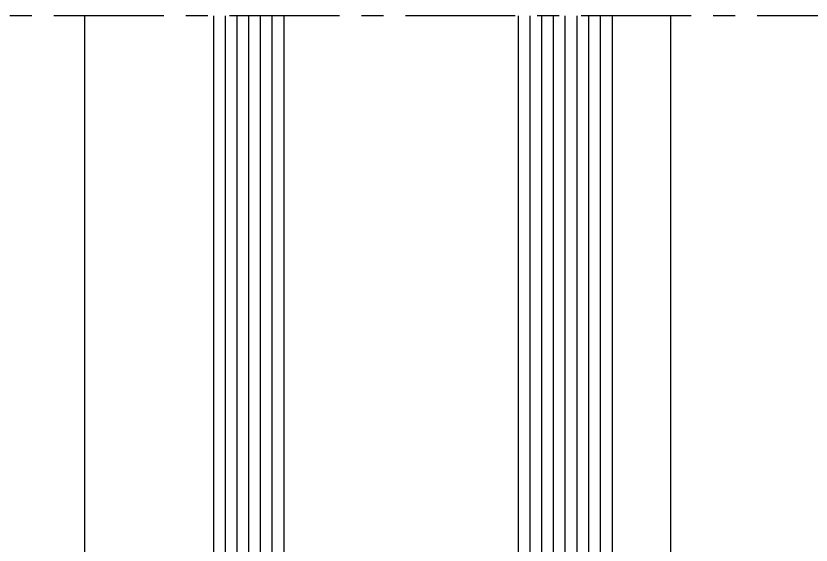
# Model space of a CAD drawing. Extents: x 0 to 4131, y -1600 to 527.
# Drawn here: x 337.5 to 405.4, y 181.7 to 226.9 of the extents above; entities that cross this region are included whole.
import ezdxf

# ---------------------------------------------------------------- set-up
doc = ezdxf.new("R2010")
doc.units = 0
doc.header["$LTSCALE"] = 7.5
doc.header["$MEASUREMENT"] = 0
doc.linetypes.add('CENTER', pattern=[2, 1.25, -0.25, 0.25, -0.25])
for name, color, linetype in [('ASSI', 1, 'CENTER'), ('FINE', 7, 'CONTINUOUS'), ('TRATTEGGI', 140, 'CONTINUOUS'), ('VETRO', 6, 'CONTINUOUS')]:
    doc.layers.add(name, color=color, linetype=linetype)

msp = doc.modelspace()

# ---------------------------------------------------------------- linework, layer by layer
at = {"layer": 'ASSI'}
msp.add_line((410.119716853705, 226.8620613006726), (237.744769107218, 226.8620613006726), dxfattribs=at)
at = {"layer": 'FINE'}
for p, q in [((343.3806467994698, 172.0906341108348), (343.3806467994698, 226.8620613006726)), ((393.3805502006128, 171.8683719542195), (393.3805502006128, 226.8620613006726))]:
    msp.add_line(p, q, dxfattribs=at)
at = {"layer": 'TRATTEGGI'}
for p, q in [((355.3827711579639, 158.3625858563695), (355.3827711579639, 226.8625858563699)), ((356.3827711579639, 158.3625858563695), (356.3827711579639, 226.8625858563699)), ((357.3827711579639, 158.3625858563695), (357.3827711579639, 226.8625858563699)), ((358.3827711579639, 158.3625858563695), (358.3827711579639, 226.8625858563699)), ((359.3827711579639, 158.3625858563695), (359.3827711579639, 226.8625858563699)), ((381.3827711579639, 158.3625858563696), (381.3827711579639, 226.8625858563699)), ((382.3827711579639, 158.3625858563696), (382.3827711579639, 226.8625858563699)), ((383.3827711579639, 158.3625858563696), (383.3827711579639, 226.8625858563699)), ((383.3827711579639, 158.3625858563696), (383.3827711579639, 226.8625858563699)), ((384.3827711579639, 158.3625858563696), (384.3827711579639, 226.8625858563699)), ((385.3827711579639, 158.3625858563696), (385.3827711579639, 226.8625858563699)), ((386.3827711579639, 158.3625858563696), (386.3827711579639, 226.8625858563699)), ((387.3827711579639, 158.3625858563696), (387.3827711579639, 226.8625858563699))]:
    msp.add_line(p, q, dxfattribs=at)
at = {"layer": 'VETRO'}
for p, q in [((354.3827711579639, 159.3625858563695), (354.3827711579639, 226.8625858563699)), ((360.3827711579639, 158.3625858563695), (360.3827711579639, 226.8625858563699)), ((380.3827711579639, 158.3625858563696), (380.3827711579639, 226.8625858563699)), ((388.3827711579639, 226.8625858563699), (388.3827711579638, 159.3625858563696))]:
    msp.add_line(p, q, dxfattribs=at)

doc.saveas('drawing.dxf')
